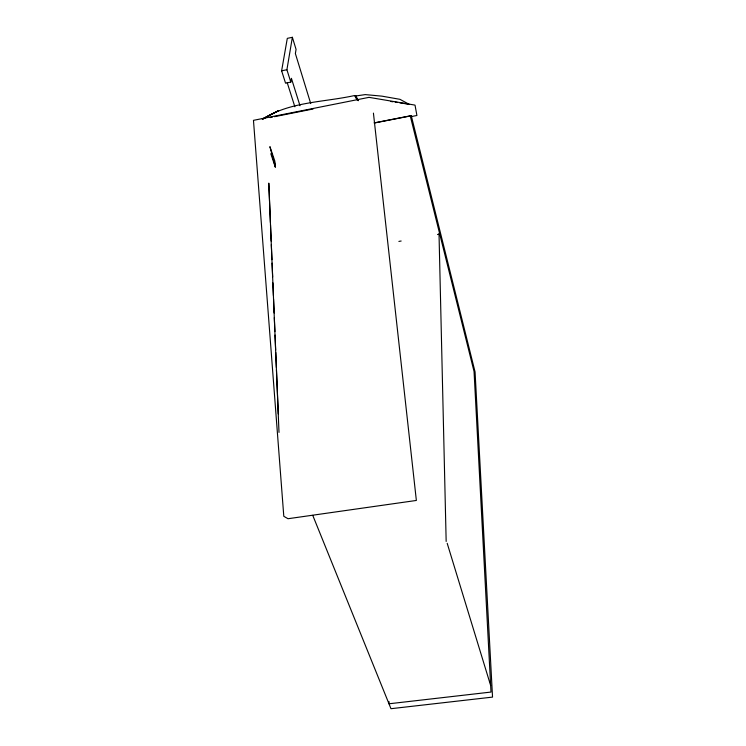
<?xml version="1.0" encoding="UTF-8"?>
<svg xmlns="http://www.w3.org/2000/svg" width="746" height="746" viewBox="0 0 746 746"><rect width="100%" height="100%" fill="white"/><g stroke="black" fill="none" stroke-linecap="round" stroke-linejoin="round"><path stroke-width="1.12" d="M389.03 701.604L388.983 703.786L490.989 692.064L474.055 371.508L410.235 115.844L374.1 122.904M310.728 103.573L295.379 53.581L296.059 49.376L292.367 37.3L287.303 38.363L281.624 70.814L285.55 83.17L290.8 82.097L291.406 78.321L300.004 105.755M290.8 82.097L286.902 69.732L292.367 37.3M262.639 119.183C289.774 101.503 323.829 102.37 354.546 95.535L355.544 95.693L358.518 100.701M262.639 119.192L278.678 110.567L262.228 118.987M270.164 117.598L272.337 117.141M274.509 116.684L313.031 109.009M281.624 70.814L286.902 69.732M374.809 122.913L411.288 115.789L475.062 371.928L492.537 697.1L390.969 708.7L312.751 515.355M411.223 116.6L416.911 115.481L415.018 105.111L368.99 97.353L253.463 120.339L283.797 516.307L288.021 518.722L416.361 500.454L373.429 113.112M398.877 241.415L401.152 241.014M437.492 234.533L439.758 234.123M356.355 95.898L365.251 94.602L381.905 96.15L399.931 99.321L409.069 104.263L399.856 102.855M410.235 115.844L411.288 115.789M390.643 101.447L392.946 101.792M395.249 102.146L397.553 102.5M354.546 95.535L357.604 100.496M357.772 100.523L355.544 95.693L355.842 97.801M270.807 153.704L275.321 167.057L274.826 161.08L269.912 146.654L275.321 167.057L274.64 162.693M287.219 82.675L294.866 106.79M447.19 543.293L490.644 685.471M279.004 432.41L268.793 183.115L270.416 222.55M270.509 224.863L271.18 241.107M271.32 244.585L271.945 259.664M272.085 263.142L272.654 277.064M272.896 282.855L273.418 295.621M273.558 299.099L274.136 313.012M274.323 317.656L274.901 331.569M275.041 335.057L275.656 350.135M275.759 352.448L276.374 367.526M276.468 369.848L278.286 413.927M439.012 233.545L446.164 541.447"/></g></svg>
